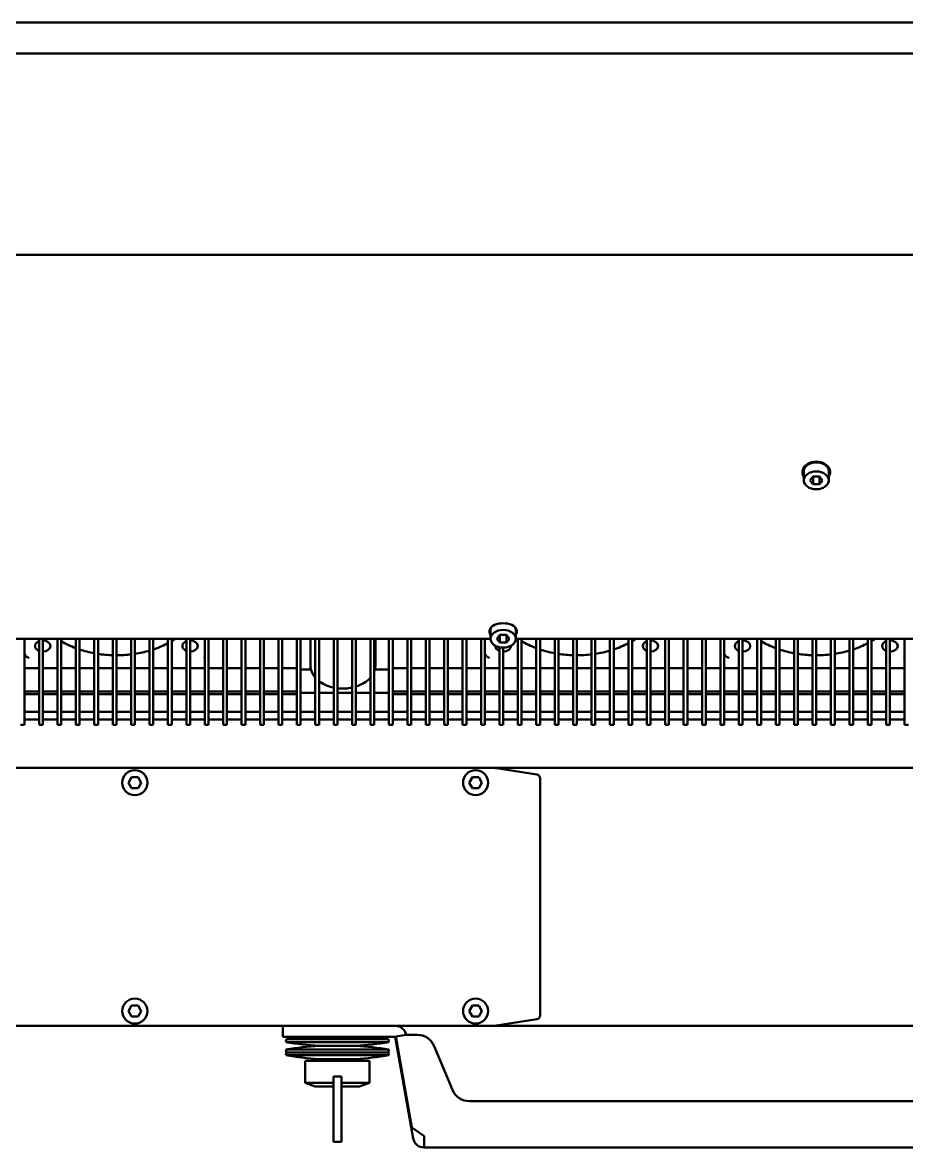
# Model space of a CAD drawing. Header units: millimetres. Extents: x 100 to 5488, y 100 to 4218.
# Drawn here: x 4412.8 to 4652.8, y 2643.4 to 2948.8 of the extents above; entities that cross this region are included whole.
import ezdxf

# ---------------------------------------------------------------- set-up
doc = ezdxf.new("R2010")
doc.units = ezdxf.units.MM
doc.header["$LTSCALE"] = 20
doc.layers.add('Visible (ANSI)', color=7, linetype='Continuous', lineweight=50)

msp = doc.modelspace()

# ---------------------------------------------------------------- linework, layer by layer
at = {"layer": 'Visible (ANSI)'}
for p, q in [((4854.32, 2948.75), (3902.32, 2948.75)), ((4854.32, 2940.346), (3902.32, 2940.346)), ((3902.32, 2885.727), (4854.32, 2885.727)), ((4624.92, 2824.487), (4624.92, 2826.962)), ((4627.454, 2825.547), (4626.588, 2824.487)), ((4626.588, 2824.487), (4627.454, 2823.426)), ((4627.454, 2825.547), (4629.186, 2825.547)), ((4627.454, 2825.547), (4627.454, 2823.426)), ((4630.052, 2824.487), (4629.186, 2825.547)), ((4629.186, 2825.547), (4629.186, 2823.426)), ((4629.186, 2823.426), (4630.052, 2824.487)), ((4631.72, 2824.487), (4631.72, 2826.962)), ((4629.186, 2823.426), (4627.454, 2823.426)), ((4539.92, 2781.495), (4539.92, 2783.97)), ((4542.454, 2782.555), (4541.588, 2781.495)), ((4542.454, 2782.555), (4544.186, 2782.555)), ((4542.454, 2782.555), (4542.454, 2780.434)), ((4545.052, 2781.495), (4544.186, 2782.555)), ((4544.186, 2782.555), (4544.186, 2780.434)), ((4546.72, 2781.495), (4546.72, 2783.97)), ((4381.72, 2781.484), (4539.92, 2781.484)), ((4413.32, 2781.484), (4413.32, 2781.217)), ((4413.32, 2759.38), (4413.32, 2781.217)), ((4417.32, 2781.217), (4417.32, 2781.484)), ((4417.32, 2781.217), (4417.32, 2759.38)), ((4418.32, 2781.484), (4418.32, 2781.217)), ((4418.32, 2759.38), (4418.32, 2781.217)), ((4422.32, 2781.217), (4422.32, 2781.484)), ((4422.32, 2781.217), (4422.32, 2759.38)), ((4423.32, 2781.484), (4423.32, 2781.217)), ((4423.32, 2759.38), (4423.32, 2781.217)), ((4427.32, 2781.217), (4427.32, 2781.484)), ((4427.32, 2781.217), (4427.32, 2759.38)), ((4428.32, 2781.484), (4428.32, 2781.217)), ((4428.32, 2759.38), (4428.32, 2781.217)), ((4432.32, 2781.217), (4432.32, 2781.484)), ((4432.32, 2781.217), (4432.32, 2759.38)), ((4433.32, 2781.484), (4433.32, 2781.217)), ((4433.32, 2759.38), (4433.32, 2781.217)), ((4437.32, 2781.217), (4437.32, 2781.484)), ((4437.32, 2781.217), (4437.32, 2759.38)), ((4438.32, 2781.484), (4438.32, 2781.217)), ((4438.32, 2759.38), (4438.32, 2781.217)), ((4442.32, 2781.217), (4442.32, 2781.484)), ((4442.32, 2781.217), (4442.32, 2759.38)), ((4443.32, 2781.484), (4443.32, 2781.217)), ((4443.32, 2759.38), (4443.32, 2781.217)), ((4447.32, 2781.217), (4447.32, 2781.484)), ((4447.32, 2781.217), (4447.32, 2759.38)), ((4448.32, 2781.484), (4448.32, 2781.217)), ((4448.32, 2759.38), (4448.32, 2781.217)), ((4452.32, 2781.217), (4452.32, 2781.484)), ((4452.32, 2781.217), (4452.32, 2759.38)), ((4453.32, 2781.484), (4453.32, 2781.217)), ((4453.32, 2759.38), (4453.32, 2781.217)), ((4457.32, 2781.217), (4457.32, 2781.484)), ((4457.32, 2781.217), (4457.32, 2759.38)), ((4458.32, 2781.484), (4458.32, 2781.217)), ((4458.32, 2759.38), (4458.32, 2781.217)), ((4462.32, 2781.217), (4462.32, 2781.484)), ((4462.32, 2781.217), (4462.32, 2759.38)), ((4463.32, 2781.484), (4463.32, 2781.217)), ((4463.32, 2759.38), (4463.32, 2781.217)), ((4467.32, 2781.217), (4467.32, 2781.484)), ((4467.32, 2781.217), (4467.32, 2759.38)), ((4468.32, 2781.484), (4468.32, 2781.217)), ((4468.32, 2759.38), (4468.32, 2781.217)), ((4472.32, 2781.217), (4472.32, 2781.484)), ((4472.32, 2781.217), (4472.32, 2759.38)), ((4473.32, 2781.484), (4473.32, 2781.217)), ((4473.32, 2759.38), (4473.32, 2781.217)), ((4477.32, 2781.217), (4477.32, 2781.484)), ((4477.32, 2781.217), (4477.32, 2759.38)), ((4478.32, 2781.484), (4478.32, 2781.217)), ((4478.32, 2759.38), (4478.32, 2781.217)), ((4482.32, 2781.217), (4482.32, 2781.484)), ((4482.32, 2781.217), (4482.32, 2759.38)), ((4483.32, 2781.484), (4483.32, 2781.217)), ((4483.32, 2759.38), (4483.32, 2781.217)), ((4487.32, 2781.217), (4487.32, 2781.484)), ((4487.32, 2781.217), (4487.32, 2759.38)), ((4488.32, 2781.484), (4488.32, 2781.217)), ((4488.32, 2759.38), (4488.32, 2781.217)), ((4491.02, 2781.484), (4491.02, 2774.211)), ((4492.32, 2781.217), (4492.32, 2781.484)), ((4492.32, 2781.217), (4492.32, 2759.38)), ((4493.32, 2781.484), (4493.32, 2781.217)), ((4493.32, 2759.38), (4493.32, 2781.217)), ((4497.32, 2781.217), (4497.32, 2781.484)), ((4497.32, 2781.217), (4497.32, 2759.38)), ((4498.32, 2781.484), (4498.32, 2781.217)), ((4498.32, 2759.38), (4498.32, 2781.217)), ((4502.32, 2781.217), (4502.32, 2781.484)), ((4502.32, 2781.217), (4502.32, 2759.38)), ((4503.32, 2781.484), (4503.32, 2781.217)), ((4503.32, 2759.38), (4503.32, 2781.217)), ((4507.32, 2781.217), (4507.32, 2781.484)), ((4507.32, 2781.217), (4507.32, 2759.38)), ((4508.32, 2781.484), (4508.32, 2781.217)), ((4508.32, 2759.38), (4508.32, 2781.217)), ((4508.62, 2781.484), (4508.62, 2774.211)), ((4512.32, 2781.217), (4512.32, 2781.484)), ((4512.32, 2781.217), (4512.32, 2759.38)), ((4513.32, 2781.484), (4513.32, 2781.217)), ((4513.32, 2759.38), (4513.32, 2781.217)), ((4517.32, 2781.217), (4517.32, 2781.484)), ((4517.32, 2781.217), (4517.32, 2759.38)), ((4518.32, 2781.484), (4518.32, 2781.217)), ((4518.32, 2759.38), (4518.32, 2781.217)), ((4522.32, 2781.217), (4522.32, 2781.484)), ((4522.32, 2781.217), (4522.32, 2759.38)), ((4523.32, 2781.484), (4523.32, 2781.217)), ((4523.32, 2759.38), (4523.32, 2781.217)), ((4527.32, 2781.217), (4527.32, 2781.484)), ((4527.32, 2781.217), (4527.32, 2759.38)), ((4528.32, 2781.484), (4528.32, 2781.217)), ((4528.32, 2759.38), (4528.32, 2781.217)), ((4532.32, 2781.217), (4532.32, 2781.484)), ((4532.32, 2781.217), (4532.32, 2759.38)), ((4533.32, 2781.484), (4533.32, 2781.217)), ((4533.32, 2759.38), (4533.32, 2781.217)), ((4537.32, 2781.217), (4537.32, 2781.484)), ((4537.32, 2781.217), (4537.32, 2759.38)), ((4538.32, 2781.484), (4538.32, 2781.217)), ((4538.32, 2759.38), (4538.32, 2781.217)), ((4541.588, 2781.495), (4542.454, 2780.434)), ((4542.32, 2779.197), (4542.32, 2759.38)), ((4544.186, 2780.434), (4542.454, 2780.434)), ((4543.32, 2759.38), (4543.32, 2779.091)), ((4544.186, 2780.434), (4545.052, 2781.495)), ((4546.72, 2781.484), (4704.92, 2781.484)), ((4547.32, 2781.217), (4547.32, 2781.484)), ((4547.32, 2781.217), (4547.32, 2759.38)), ((4548.32, 2781.484), (4548.32, 2781.217)), ((4548.32, 2759.38), (4548.32, 2781.217)), ((4552.32, 2781.217), (4552.32, 2781.484)), ((4552.32, 2781.217), (4552.32, 2759.38)), ((4553.32, 2781.484), (4553.32, 2781.217)), ((4553.32, 2759.38), (4553.32, 2781.217)), ((4557.32, 2781.217), (4557.32, 2781.484)), ((4557.32, 2781.217), (4557.32, 2759.38)), ((4558.32, 2781.484), (4558.32, 2781.217)), ((4558.32, 2759.38), (4558.32, 2781.217)), ((4562.32, 2781.217), (4562.32, 2781.484)), ((4562.32, 2781.217), (4562.32, 2759.38)), ((4563.32, 2781.484), (4563.32, 2781.217)), ((4563.32, 2759.38), (4563.32, 2781.217)), ((4567.32, 2781.217), (4567.32, 2781.484)), ((4567.32, 2781.217), (4567.32, 2759.38)), ((4568.32, 2781.484), (4568.32, 2781.217)), ((4568.32, 2759.38), (4568.32, 2781.217)), ((4572.32, 2781.217), (4572.32, 2781.484)), ((4572.32, 2781.217), (4572.32, 2759.38)), ((4573.32, 2781.484), (4573.32, 2781.217)), ((4573.32, 2759.38), (4573.32, 2781.217)), ((4577.32, 2781.217), (4577.32, 2781.484)), ((4577.32, 2781.217), (4577.32, 2759.38)), ((4578.32, 2781.484), (4578.32, 2781.217)), ((4578.32, 2759.38), (4578.32, 2781.217)), ((4582.32, 2781.217), (4582.32, 2781.484)), ((4582.32, 2781.217), (4582.32, 2759.38)), ((4583.32, 2781.484), (4583.32, 2781.217)), ((4583.32, 2759.38), (4583.32, 2781.217)), ((4587.32, 2781.217), (4587.32, 2781.484)), ((4587.32, 2781.217), (4587.32, 2759.38)), ((4588.32, 2781.484), (4588.32, 2781.217)), ((4588.32, 2759.38), (4588.32, 2781.217)), ((4592.32, 2781.217), (4592.32, 2781.484)), ((4592.32, 2781.217), (4592.32, 2759.38)), ((4593.32, 2781.484), (4593.32, 2781.217)), ((4593.32, 2759.38), (4593.32, 2781.217)), ((4597.32, 2781.217), (4597.32, 2781.484)), ((4597.32, 2781.217), (4597.32, 2759.38)), ((4598.32, 2781.484), (4598.32, 2781.217)), ((4598.32, 2759.38), (4598.32, 2781.217)), ((4602.32, 2781.217), (4602.32, 2781.484)), ((4602.32, 2781.217), (4602.32, 2759.38)), ((4603.32, 2781.484), (4603.32, 2781.217)), ((4603.32, 2759.38), (4603.32, 2781.217)), ((4607.32, 2781.217), (4607.32, 2781.484)), ((4607.32, 2781.217), (4607.32, 2759.38)), ((4608.32, 2781.484), (4608.32, 2781.217)), ((4608.32, 2759.38), (4608.32, 2781.217)), ((4612.32, 2781.217), (4612.32, 2781.484)), ((4612.32, 2781.217), (4612.32, 2759.38)), ((4613.32, 2781.484), (4613.32, 2781.217)), ((4613.32, 2759.38), (4613.32, 2781.217)), ((4617.32, 2781.217), (4617.32, 2781.484)), ((4617.32, 2781.217), (4617.32, 2759.38)), ((4618.32, 2781.484), (4618.32, 2781.217)), ((4618.32, 2759.38), (4618.32, 2781.217)), ((4622.32, 2781.217), (4622.32, 2781.484)), ((4622.32, 2781.217), (4622.32, 2759.38)), ((4623.32, 2781.484), (4623.32, 2781.217)), ((4623.32, 2759.38), (4623.32, 2781.217)), ((4627.32, 2781.217), (4627.32, 2781.484)), ((4627.32, 2781.217), (4627.32, 2759.38)), ((4628.32, 2781.484), (4628.32, 2781.217)), ((4628.32, 2759.38), (4628.32, 2781.217)), ((4632.32, 2781.217), (4632.32, 2781.484)), ((4632.32, 2781.217), (4632.32, 2759.38)), ((4633.32, 2781.484), (4633.32, 2781.217)), ((4633.32, 2759.38), (4633.32, 2781.217)), ((4637.32, 2781.217), (4637.32, 2781.484)), ((4637.32, 2781.217), (4637.32, 2759.38)), ((4638.32, 2781.484), (4638.32, 2781.217)), ((4638.32, 2759.38), (4638.32, 2781.217)), ((4642.32, 2781.217), (4642.32, 2781.484)), ((4642.32, 2781.217), (4642.32, 2759.38)), ((4643.32, 2781.484), (4643.32, 2781.217)), ((4643.32, 2759.38), (4643.32, 2781.217)), ((4647.32, 2781.217), (4647.32, 2781.484)), ((4647.32, 2781.217), (4647.32, 2759.38)), ((4648.32, 2781.484), (4648.32, 2781.217)), ((4648.32, 2759.38), (4648.32, 2781.217)), ((4652.32, 2781.217), (4652.32, 2781.484)), ((4652.32, 2781.217), (4652.32, 2759.38)), ((4417.32, 2773.504), (4413.32, 2773.504)), ((4422.32, 2773.504), (4418.32, 2773.504)), ((4427.32, 2773.504), (4423.32, 2773.504)), ((4432.32, 2773.504), (4428.32, 2773.504)), ((4437.32, 2773.504), (4433.32, 2773.504)), ((4442.32, 2773.504), (4438.32, 2773.504)), ((4447.32, 2773.504), (4443.32, 2773.504)), ((4452.32, 2773.504), (4448.32, 2773.504)), ((4457.32, 2773.504), (4453.32, 2773.504)), ((4462.32, 2773.504), (4458.32, 2773.504)), ((4467.32, 2773.504), (4463.32, 2773.504)), ((4472.32, 2773.504), (4468.32, 2773.504)), ((4477.32, 2773.504), (4473.32, 2773.504)), ((4482.32, 2773.504), (4478.32, 2773.504)), ((4487.32, 2773.504), (4483.32, 2773.504)), ((4491.148, 2773.151), (4488.32, 2773.151)), ((4512.32, 2773.151), (4508.491, 2773.151)), ((4517.32, 2773.504), (4513.32, 2773.504)), ((4522.32, 2773.504), (4518.32, 2773.504)), ((4527.32, 2773.504), (4523.32, 2773.504)), ((4532.32, 2773.504), (4528.32, 2773.504)), ((4537.32, 2773.504), (4533.32, 2773.504)), ((4542.32, 2773.504), (4538.32, 2773.504)), ((4547.32, 2773.504), (4543.32, 2773.504)), ((4552.32, 2773.504), (4548.32, 2773.504)), ((4557.32, 2773.504), (4553.32, 2773.504)), ((4562.32, 2773.504), (4558.32, 2773.504)), ((4567.32, 2773.504), (4563.32, 2773.504)), ((4572.32, 2773.504), (4568.32, 2773.504)), ((4577.32, 2773.504), (4573.32, 2773.504)), ((4582.32, 2773.504), (4578.32, 2773.504)), ((4587.32, 2773.504), (4583.32, 2773.504)), ((4592.32, 2773.504), (4588.32, 2773.504)), ((4597.32, 2773.504), (4593.32, 2773.504)), ((4602.32, 2773.504), (4598.32, 2773.504)), ((4607.32, 2773.504), (4603.32, 2773.504)), ((4612.32, 2773.504), (4608.32, 2773.504)), ((4617.32, 2773.504), (4613.32, 2773.504)), ((4622.32, 2773.504), (4618.32, 2773.504)), ((4627.32, 2773.504), (4623.32, 2773.504)), ((4632.32, 2773.504), (4628.32, 2773.504)), ((4637.32, 2773.504), (4633.32, 2773.504)), ((4642.32, 2773.504), (4638.32, 2773.504)), ((4647.32, 2773.504), (4643.32, 2773.504)), ((4652.32, 2773.504), (4648.32, 2773.504)), ((4413.32, 2767.14), (4417.32, 2767.14)), ((4413.32, 2766.433), (4417.32, 2766.433)), ((4418.32, 2767.14), (4422.32, 2767.14)), ((4418.32, 2766.433), (4422.32, 2766.433)), ((4423.32, 2767.14), (4427.32, 2767.14)), ((4423.32, 2766.433), (4427.32, 2766.433)), ((4428.32, 2767.14), (4432.32, 2767.14)), ((4428.32, 2766.433), (4432.32, 2766.433)), ((4433.32, 2767.14), (4437.32, 2767.14)), ((4433.32, 2766.433), (4437.32, 2766.433)), ((4438.32, 2767.14), (4442.32, 2767.14)), ((4438.32, 2766.433), (4442.32, 2766.433)), ((4443.32, 2767.14), (4447.32, 2767.14)), ((4443.32, 2766.433), (4447.32, 2766.433)), ((4448.32, 2767.14), (4452.32, 2767.14)), ((4448.32, 2766.433), (4452.32, 2766.433)), ((4453.32, 2767.14), (4457.32, 2767.14)), ((4453.32, 2766.433), (4457.32, 2766.433)), ((4458.32, 2767.14), (4462.32, 2767.14)), ((4458.32, 2766.433), (4462.32, 2766.433)), ((4463.32, 2767.14), (4467.32, 2767.14)), ((4463.32, 2766.433), (4467.32, 2766.433)), ((4468.32, 2767.14), (4472.32, 2767.14)), ((4468.32, 2766.433), (4472.32, 2766.433)), ((4473.32, 2767.14), (4477.32, 2767.14)), ((4473.32, 2766.433), (4477.32, 2766.433)), ((4478.32, 2767.14), (4482.32, 2767.14)), ((4478.32, 2766.433), (4482.32, 2766.433)), ((4483.32, 2767.14), (4487.32, 2767.14)), ((4483.32, 2766.433), (4487.32, 2766.433)), ((4488.32, 2766.787), (4492.32, 2766.787)), ((4493.32, 2766.787), (4497.32, 2766.787)), ((4498.32, 2766.787), (4502.32, 2766.787)), ((4503.32, 2766.787), (4507.32, 2766.787)), ((4508.32, 2766.787), (4512.32, 2766.787)), ((4513.32, 2767.14), (4517.32, 2767.14)), ((4513.32, 2766.433), (4517.32, 2766.433)), ((4518.32, 2767.14), (4522.32, 2767.14)), ((4518.32, 2766.433), (4522.32, 2766.433)), ((4523.32, 2767.14), (4527.32, 2767.14)), ((4523.32, 2766.433), (4527.32, 2766.433)), ((4528.32, 2767.14), (4532.32, 2767.14)), ((4528.32, 2766.433), (4532.32, 2766.433)), ((4533.32, 2767.14), (4537.32, 2767.14)), ((4533.32, 2766.433), (4537.32, 2766.433)), ((4538.32, 2767.14), (4542.32, 2767.14)), ((4538.32, 2766.433), (4542.32, 2766.433)), ((4543.32, 2767.14), (4547.32, 2767.14)), ((4543.32, 2766.433), (4547.32, 2766.433)), ((4548.32, 2767.14), (4552.32, 2767.14)), ((4548.32, 2766.433), (4552.32, 2766.433)), ((4553.32, 2767.14), (4557.32, 2767.14)), ((4553.32, 2766.433), (4557.32, 2766.433)), ((4558.32, 2767.14), (4562.32, 2767.14)), ((4558.32, 2766.433), (4562.32, 2766.433)), ((4563.32, 2767.14), (4567.32, 2767.14)), ((4563.32, 2766.433), (4567.32, 2766.433)), ((4568.32, 2767.14), (4572.32, 2767.14)), ((4568.32, 2766.433), (4572.32, 2766.433)), ((4573.32, 2767.14), (4577.32, 2767.14)), ((4573.32, 2766.433), (4577.32, 2766.433)), ((4578.32, 2767.14), (4582.32, 2767.14)), ((4578.32, 2766.433), (4582.32, 2766.433)), ((4583.32, 2767.14), (4587.32, 2767.14)), ((4583.32, 2766.433), (4587.32, 2766.433)), ((4588.32, 2767.14), (4592.32, 2767.14)), ((4588.32, 2766.433), (4592.32, 2766.433)), ((4593.32, 2767.14), (4597.32, 2767.14)), ((4593.32, 2766.433), (4597.32, 2766.433)), ((4598.32, 2767.14), (4602.32, 2767.14)), ((4598.32, 2766.433), (4602.32, 2766.433)), ((4603.32, 2767.14), (4607.32, 2767.14)), ((4603.32, 2766.433), (4607.32, 2766.433)), ((4608.32, 2767.14), (4612.32, 2767.14)), ((4608.32, 2766.433), (4612.32, 2766.433)), ((4613.32, 2767.14), (4617.32, 2767.14)), ((4613.32, 2766.433), (4617.32, 2766.433)), ((4618.32, 2767.14), (4622.32, 2767.14)), ((4618.32, 2766.433), (4622.32, 2766.433)), ((4623.32, 2767.14), (4627.32, 2767.14)), ((4623.32, 2766.433), (4627.32, 2766.433)), ((4628.32, 2767.14), (4632.32, 2767.14)), ((4628.32, 2766.433), (4632.32, 2766.433)), ((4633.32, 2767.14), (4637.32, 2767.14)), ((4633.32, 2766.433), (4637.32, 2766.433)), ((4638.32, 2767.14), (4642.32, 2767.14)), ((4638.32, 2766.433), (4642.32, 2766.433)), ((4643.32, 2767.14), (4647.32, 2767.14)), ((4643.32, 2766.433), (4647.32, 2766.433)), ((4648.32, 2767.14), (4652.32, 2767.14)), ((4648.32, 2766.433), (4652.32, 2766.433)), ((4417.32, 2761.636), (4413.32, 2761.636)), ((4422.32, 2761.636), (4418.32, 2761.636)), ((4427.32, 2761.636), (4423.32, 2761.636)), ((4432.32, 2761.636), (4428.32, 2761.636)), ((4437.32, 2761.636), (4433.32, 2761.636)), ((4442.32, 2761.636), (4438.32, 2761.636)), ((4447.32, 2761.636), (4443.32, 2761.636)), ((4452.32, 2761.636), (4448.32, 2761.636)), ((4457.32, 2761.636), (4453.32, 2761.636)), ((4462.32, 2761.636), (4458.32, 2761.636)), ((4467.32, 2761.636), (4463.32, 2761.636)), ((4472.32, 2761.636), (4468.32, 2761.636)), ((4477.32, 2761.636), (4473.32, 2761.636)), ((4482.32, 2761.636), (4478.32, 2761.636)), ((4487.32, 2761.636), (4483.32, 2761.636)), ((4492.32, 2761.636), (4488.32, 2761.636)), ((4497.32, 2761.636), (4493.32, 2761.636)), ((4502.32, 2761.636), (4498.32, 2761.636)), ((4507.32, 2761.636), (4503.32, 2761.636)), ((4512.32, 2761.636), (4508.32, 2761.636)), ((4517.32, 2761.636), (4513.32, 2761.636)), ((4522.32, 2761.636), (4518.32, 2761.636)), ((4527.32, 2761.636), (4523.32, 2761.636)), ((4532.32, 2761.636), (4528.32, 2761.636)), ((4537.32, 2761.636), (4533.32, 2761.636)), ((4542.32, 2761.636), (4538.32, 2761.636)), ((4547.32, 2761.636), (4543.32, 2761.636)), ((4552.32, 2761.636), (4548.32, 2761.636)), ((4557.32, 2761.636), (4553.32, 2761.636)), ((4562.32, 2761.636), (4558.32, 2761.636)), ((4567.32, 2761.636), (4563.32, 2761.636)), ((4572.32, 2761.636), (4568.32, 2761.636)), ((4577.32, 2761.636), (4573.32, 2761.636)), ((4582.32, 2761.636), (4578.32, 2761.636)), ((4587.32, 2761.636), (4583.32, 2761.636)), ((4592.32, 2761.636), (4588.32, 2761.636)), ((4597.32, 2761.636), (4593.32, 2761.636)), ((4602.32, 2761.636), (4598.32, 2761.636)), ((4607.32, 2761.636), (4603.32, 2761.636)), ((4612.32, 2761.636), (4608.32, 2761.636)), ((4617.32, 2761.636), (4613.32, 2761.636)), ((4622.32, 2761.636), (4618.32, 2761.636)), ((4627.32, 2761.636), (4623.32, 2761.636)), ((4632.32, 2761.636), (4628.32, 2761.636)), ((4637.32, 2761.636), (4633.32, 2761.636)), ((4642.32, 2761.636), (4638.32, 2761.636)), ((4647.32, 2761.636), (4643.32, 2761.636)), ((4652.32, 2761.636), (4648.32, 2761.636)), ((4412.32, 2758.114), (4413.32, 2758.114)), ((4413.32, 2759.539), (4417.32, 2759.539)), ((4413.32, 2759.38), (4413.32, 2758.114)), ((4417.32, 2758.114), (4417.32, 2759.38)), ((4417.32, 2758.114), (4418.32, 2758.114)), ((4418.32, 2759.539), (4422.32, 2759.539)), ((4418.32, 2759.38), (4418.32, 2758.114)), ((4422.32, 2758.114), (4422.32, 2759.38)), ((4422.32, 2758.114), (4423.32, 2758.114)), ((4423.32, 2759.539), (4427.32, 2759.539)), ((4423.32, 2759.38), (4423.32, 2758.114)), ((4427.32, 2758.114), (4427.32, 2759.38)), ((4427.32, 2758.114), (4428.32, 2758.114)), ((4428.32, 2759.539), (4432.32, 2759.539)), ((4428.32, 2759.38), (4428.32, 2758.114)), ((4432.32, 2758.114), (4432.32, 2759.38)), ((4432.32, 2758.114), (4433.32, 2758.114)), ((4433.32, 2759.539), (4437.32, 2759.539)), ((4433.32, 2759.38), (4433.32, 2758.114)), ((4437.32, 2758.114), (4437.32, 2759.38)), ((4437.32, 2758.114), (4438.32, 2758.114)), ((4438.32, 2759.539), (4442.32, 2759.539)), ((4438.32, 2759.38), (4438.32, 2758.114)), ((4442.32, 2758.114), (4442.32, 2759.38)), ((4442.32, 2758.114), (4443.32, 2758.114)), ((4443.32, 2759.539), (4447.32, 2759.539)), ((4443.32, 2759.38), (4443.32, 2758.114)), ((4447.32, 2758.114), (4447.32, 2759.38)), ((4447.32, 2758.114), (4448.32, 2758.114)), ((4448.32, 2759.539), (4452.32, 2759.539)), ((4448.32, 2759.38), (4448.32, 2758.114)), ((4452.32, 2758.114), (4452.32, 2759.38)), ((4452.32, 2758.114), (4453.32, 2758.114)), ((4453.32, 2759.539), (4457.32, 2759.539)), ((4453.32, 2759.38), (4453.32, 2758.114)), ((4457.32, 2758.114), (4457.32, 2759.38)), ((4457.32, 2758.114), (4458.32, 2758.114)), ((4458.32, 2759.539), (4462.32, 2759.539)), ((4458.32, 2759.38), (4458.32, 2758.114)), ((4462.32, 2758.114), (4462.32, 2759.38)), ((4462.32, 2758.114), (4463.32, 2758.114)), ((4463.32, 2759.539), (4467.32, 2759.539)), ((4463.32, 2759.38), (4463.32, 2758.114)), ((4467.32, 2758.114), (4467.32, 2759.38)), ((4467.32, 2758.114), (4468.32, 2758.114)), ((4468.32, 2759.539), (4472.32, 2759.539)), ((4468.32, 2759.38), (4468.32, 2758.114)), ((4472.32, 2758.114), (4472.32, 2759.38)), ((4472.32, 2758.114), (4473.32, 2758.114)), ((4473.32, 2759.539), (4477.32, 2759.539)), ((4473.32, 2759.38), (4473.32, 2758.114)), ((4477.32, 2758.114), (4477.32, 2759.38)), ((4477.32, 2758.114), (4478.32, 2758.114)), ((4478.32, 2759.539), (4482.32, 2759.539)), ((4478.32, 2759.38), (4478.32, 2758.114)), ((4482.32, 2758.114), (4482.32, 2759.38)), ((4482.32, 2758.114), (4483.32, 2758.114)), ((4483.32, 2759.539), (4487.32, 2759.539)), ((4483.32, 2759.38), (4483.32, 2758.114)), ((4487.32, 2758.114), (4487.32, 2759.38)), ((4487.32, 2758.114), (4488.32, 2758.114)), ((4488.32, 2759.539), (4492.32, 2759.539)), ((4488.32, 2759.38), (4488.32, 2758.114)), ((4492.32, 2758.114), (4492.32, 2759.38)), ((4492.32, 2758.114), (4493.32, 2758.114)), ((4493.32, 2759.539), (4497.32, 2759.539)), ((4493.32, 2759.38), (4493.32, 2758.114)), ((4497.32, 2758.114), (4497.32, 2759.38)), ((4497.32, 2758.114), (4498.32, 2758.114)), ((4498.32, 2759.539), (4502.32, 2759.539)), ((4498.32, 2759.38), (4498.32, 2758.114)), ((4502.32, 2758.114), (4502.32, 2759.38)), ((4502.32, 2758.114), (4503.32, 2758.114)), ((4503.32, 2759.539), (4507.32, 2759.539)), ((4503.32, 2759.38), (4503.32, 2758.114)), ((4507.32, 2758.114), (4507.32, 2759.38)), ((4507.32, 2758.114), (4508.32, 2758.114)), ((4508.32, 2759.539), (4512.32, 2759.539)), ((4508.32, 2759.38), (4508.32, 2758.114)), ((4512.32, 2758.114), (4512.32, 2759.38)), ((4512.32, 2758.114), (4513.32, 2758.114)), ((4513.32, 2759.539), (4517.32, 2759.539)), ((4513.32, 2759.38), (4513.32, 2758.114)), ((4517.32, 2758.114), (4517.32, 2759.38)), ((4517.32, 2758.114), (4518.32, 2758.114)), ((4518.32, 2759.539), (4522.32, 2759.539)), ((4518.32, 2759.38), (4518.32, 2758.114)), ((4522.32, 2758.114), (4522.32, 2759.38)), ((4522.32, 2758.114), (4523.32, 2758.114)), ((4523.32, 2759.539), (4527.32, 2759.539)), ((4523.32, 2759.38), (4523.32, 2758.114)), ((4527.32, 2758.114), (4527.32, 2759.38)), ((4527.32, 2758.114), (4528.32, 2758.114)), ((4528.32, 2759.539), (4532.32, 2759.539)), ((4528.32, 2759.38), (4528.32, 2758.114)), ((4532.32, 2758.114), (4532.32, 2759.38)), ((4532.32, 2758.114), (4533.32, 2758.114)), ((4533.32, 2759.539), (4537.32, 2759.539)), ((4533.32, 2759.38), (4533.32, 2758.114)), ((4537.32, 2758.114), (4537.32, 2759.38)), ((4537.32, 2758.114), (4538.32, 2758.114)), ((4538.32, 2759.539), (4542.32, 2759.539)), ((4538.32, 2759.38), (4538.32, 2758.114)), ((4542.32, 2758.114), (4542.32, 2759.38)), ((4542.32, 2758.114), (4543.32, 2758.114)), ((4543.32, 2759.539), (4547.32, 2759.539)), ((4543.32, 2759.38), (4543.32, 2758.114)), ((4547.32, 2758.114), (4547.32, 2759.38)), ((4547.32, 2758.114), (4548.32, 2758.114)), ((4548.32, 2759.539), (4552.32, 2759.539)), ((4548.32, 2759.38), (4548.32, 2758.114)), ((4552.32, 2758.114), (4552.32, 2759.38)), ((4552.32, 2758.114), (4553.32, 2758.114)), ((4553.32, 2759.539), (4557.32, 2759.539)), ((4553.32, 2759.38), (4553.32, 2758.114)), ((4557.32, 2758.114), (4557.32, 2759.38)), ((4557.32, 2758.114), (4558.32, 2758.114)), ((4558.32, 2759.539), (4562.32, 2759.539)), ((4558.32, 2759.38), (4558.32, 2758.114)), ((4562.32, 2758.114), (4562.32, 2759.38)), ((4562.32, 2758.114), (4563.32, 2758.114)), ((4563.32, 2759.539), (4567.32, 2759.539)), ((4563.32, 2759.38), (4563.32, 2758.114)), ((4567.32, 2758.114), (4567.32, 2759.38)), ((4567.32, 2758.114), (4568.32, 2758.114)), ((4568.32, 2759.539), (4572.32, 2759.539)), ((4568.32, 2759.38), (4568.32, 2758.114)), ((4572.32, 2758.114), (4572.32, 2759.38)), ((4572.32, 2758.114), (4573.32, 2758.114)), ((4573.32, 2759.539), (4577.32, 2759.539)), ((4573.32, 2759.38), (4573.32, 2758.114)), ((4577.32, 2758.114), (4577.32, 2759.38)), ((4577.32, 2758.114), (4578.32, 2758.114)), ((4578.32, 2759.539), (4582.32, 2759.539)), ((4578.32, 2759.38), (4578.32, 2758.114)), ((4582.32, 2758.114), (4582.32, 2759.38)), ((4582.32, 2758.114), (4583.32, 2758.114)), ((4583.32, 2759.539), (4587.32, 2759.539)), ((4583.32, 2759.38), (4583.32, 2758.114)), ((4587.32, 2758.114), (4587.32, 2759.38)), ((4587.32, 2758.114), (4588.32, 2758.114)), ((4588.32, 2759.539), (4592.32, 2759.539)), ((4588.32, 2759.38), (4588.32, 2758.114)), ((4592.32, 2758.114), (4592.32, 2759.38)), ((4592.32, 2758.114), (4593.32, 2758.114)), ((4593.32, 2759.539), (4597.32, 2759.539)), ((4593.32, 2759.38), (4593.32, 2758.114)), ((4597.32, 2758.114), (4597.32, 2759.38)), ((4597.32, 2758.114), (4598.32, 2758.114)), ((4598.32, 2759.539), (4602.32, 2759.539)), ((4598.32, 2759.38), (4598.32, 2758.114)), ((4602.32, 2758.114), (4602.32, 2759.38)), ((4602.32, 2758.114), (4603.32, 2758.114)), ((4603.32, 2759.539), (4607.32, 2759.539)), ((4603.32, 2759.38), (4603.32, 2758.114)), ((4607.32, 2758.114), (4607.32, 2759.38)), ((4607.32, 2758.114), (4608.32, 2758.114)), ((4608.32, 2759.539), (4612.32, 2759.539)), ((4608.32, 2759.38), (4608.32, 2758.114)), ((4612.32, 2758.114), (4612.32, 2759.38)), ((4612.32, 2758.114), (4613.32, 2758.114)), ((4613.32, 2759.539), (4617.32, 2759.539)), ((4613.32, 2759.38), (4613.32, 2758.114)), ((4617.32, 2758.114), (4617.32, 2759.38)), ((4617.32, 2758.114), (4618.32, 2758.114)), ((4618.32, 2759.539), (4622.32, 2759.539)), ((4618.32, 2759.38), (4618.32, 2758.114)), ((4622.32, 2758.114), (4622.32, 2759.38)), ((4622.32, 2758.114), (4623.32, 2758.114)), ((4623.32, 2759.539), (4627.32, 2759.539)), ((4623.32, 2759.38), (4623.32, 2758.114)), ((4627.32, 2758.114), (4627.32, 2759.38)), ((4627.32, 2758.114), (4628.32, 2758.114)), ((4628.32, 2759.539), (4632.32, 2759.539)), ((4628.32, 2759.38), (4628.32, 2758.114)), ((4632.32, 2758.114), (4632.32, 2759.38)), ((4632.32, 2758.114), (4633.32, 2758.114)), ((4633.32, 2759.539), (4637.32, 2759.539)), ((4633.32, 2759.38), (4633.32, 2758.114)), ((4637.32, 2758.114), (4637.32, 2759.38)), ((4637.32, 2758.114), (4638.32, 2758.114)), ((4638.32, 2759.539), (4642.32, 2759.539)), ((4638.32, 2759.38), (4638.32, 2758.114)), ((4642.32, 2758.114), (4642.32, 2759.38)), ((4642.32, 2758.114), (4643.32, 2758.114)), ((4643.32, 2759.539), (4647.32, 2759.539)), ((4643.32, 2759.38), (4643.32, 2758.114)), ((4647.32, 2758.114), (4647.32, 2759.38)), ((4647.32, 2758.114), (4648.32, 2758.114)), ((4648.32, 2759.539), (4652.32, 2759.539)), ((4648.32, 2759.38), (4648.32, 2758.114)), ((4652.32, 2758.114), (4652.32, 2759.38)), ((4652.32, 2758.114), (4653.32, 2758.114)), ((4216.116, 2746.433), (4540.524, 2746.433)), ((4540.524, 2746.433), (4819.419, 2746.433)), ((4552.47, 2744.645), (4541.469, 2746.362)), ((4442.454, 2743.933), (4441.588, 2742.433)), ((4441.588, 2742.433), (4442.454, 2740.933)), ((4442.454, 2743.933), (4444.186, 2743.933)), ((4445.052, 2742.433), (4444.186, 2743.933)), ((4444.186, 2740.933), (4445.052, 2742.433)), ((4534.954, 2743.933), (4534.088, 2742.433)), ((4534.088, 2742.433), (4534.954, 2740.933)), ((4534.954, 2743.933), (4536.686, 2743.933)), ((4537.552, 2742.433), (4536.686, 2743.933)), ((4536.686, 2740.933), (4537.552, 2742.433)), ((4553.32, 2679.274), (4553.32, 2743.592)), ((4444.186, 2740.933), (4442.454, 2740.933)), ((4536.686, 2740.933), (4534.954, 2740.933)), ((4442.454, 2681.933), (4441.588, 2680.433)), ((4442.454, 2681.933), (4444.186, 2681.933)), ((4445.052, 2680.433), (4444.186, 2681.933)), ((4534.954, 2681.933), (4534.088, 2680.433)), ((4534.954, 2681.933), (4536.686, 2681.933)), ((4537.552, 2680.433), (4536.686, 2681.933)), ((4441.588, 2680.433), (4442.454, 2678.933)), ((4444.186, 2678.933), (4442.454, 2678.933)), ((4444.186, 2678.933), (4445.052, 2680.433)), ((4534.088, 2680.433), (4534.954, 2678.933)), ((4536.686, 2678.933), (4534.954, 2678.933)), ((4536.686, 2678.933), (4537.552, 2680.433)), ((4541.469, 2676.504), (4552.47, 2678.221)), ((4216.116, 2676.433), (4540.524, 2676.433)), ((4483.544, 2673.433), (4483.544, 2676.433)), ((4850.542, 2676.433), (4540.524, 2676.433)), ((4488.544, 2673.433), (4483.544, 2673.433)), ((4484.45, 2672.801), (4484.32, 2672.012)), ((4484.32, 2672.012), (4512.32, 2672.012)), ((4484.45, 2672.801), (4512.19, 2672.801)), ((4514.026, 2673.433), (4488.544, 2673.433)), ((4493.72, 2672.801), (4493.72, 2673.433)), ((4502.92, 2672.801), (4502.92, 2673.433)), ((4512.19, 2672.801), (4512.32, 2672.012)), ((4514.026, 2673.433), (4518.883, 2645.893)), ((4514.217, 2673.502), (4516.975, 2673.988)), ((4518.559, 2648.882), (4514.217, 2673.502)), ((4519.986, 2673.988), (4516.975, 2673.988)), ((4512.32, 2670.012), (4484.32, 2670.012)), ((4484.45, 2669.223), (4484.32, 2670.012)), ((4484.45, 2669.223), (4484.32, 2668.433)), ((4484.45, 2669.223), (4512.19, 2669.223)), ((4484.45, 2669.223), (4512.19, 2669.223)), ((4493.32, 2671.012), (4503.32, 2671.012)), ((4503.32, 2671.012), (4493.32, 2671.012)), ((4512.19, 2669.223), (4512.32, 2670.012)), ((4512.19, 2669.223), (4512.32, 2668.433)), ((4524.602, 2670.911), (4529.538, 2659.065)), ((4484.32, 2668.433), (4512.32, 2668.433)), ((4489.57, 2666.933), (4507.07, 2666.933)), ((4489.57, 2660.933), (4489.57, 2666.933)), ((4503.32, 2667.433), (4493.32, 2667.433)), ((4493.72, 2666.933), (4493.72, 2667.433)), ((4502.92, 2666.933), (4502.92, 2667.433)), ((4507.07, 2660.933), (4507.07, 2666.933)), ((4497.22, 2644.933), (4497.22, 2662.665)), ((4499.42, 2644.933), (4499.42, 2662.665)), ((4497.22, 2660.933), (4489.57, 2660.933)), ((4492.32, 2659.933), (4489.57, 2660.933)), ((4492.32, 2659.933), (4497.22, 2659.933)), ((4499.42, 2660.933), (4507.07, 2660.933)), ((4499.42, 2659.933), (4504.32, 2659.933)), ((4504.32, 2659.933), (4507.07, 2660.933)), ((4722.486, 2655.988), (4534.153, 2655.988)), ((4521.802, 2646.611), (4518.559, 2648.882)), ((4497.22, 2644.933), (4499.42, 2644.933)), ((4521.802, 2646.611), (4521.837, 2646.414)), ((4521.837, 2643.414), (4521.837, 2646.414)), ((4734.802, 2643.414), (4521.837, 2643.414))]:
    msp.add_line(p, q, dxfattribs=at)
for centre in [(4443.32, 2742.433), (4535.82, 2742.433), (4443.32, 2680.433), (4535.82, 2680.433)]:
    msp.add_circle(centre, 3.4, dxfattribs=at)
for centre, radius, start, end in [((4514.026, 2673.433), 3, 10.66078, 90), ((4498.32, 2757.012), 86.145, 260.64702, 266.6726), ((4498.32, 2757.012), 86.145, 273.3274, 279.35298), ((4519.986, 2668.988), 5, 22.61986, 90), ((4498.32, 2585.012), 86.145, 93.3274, 99.35298), ((4498.32, 2585.012), 86.145, 80.64702, 86.6726), ((4498.32, 2753.433), 86.145, 260.64702, 266.6726), ((4498.32, 2753.433), 86.145, 273.3274, 279.35298), ((4534.153, 2660.988), 5, 202.61986, 270), ((4521.837, 2646.414), 3, 190, 270)]:
    msp.add_arc(centre, radius, start, end, dxfattribs=at)
for centre, major_axis, ratio, start_param, end_param in [((4628.32, 2826.711), (-3.75, 0), 0.7594262, 2.7061103, 6.7186677), ((4628.32, 2826.962), (3.4, 0), 0.7071068, 0, 3.1415927), ((4628.32, 2826.962), (-3.75, 0), 0.7071068, 0.0455069, 0.4354824), ((4628.32, 2826.962), (3.75, 0), 0.7071068, 5.847703, 6.2376784), ((4543.32, 2783.523), (-3.75, 0), 0.5824248, 2.7061103, 6.7186677), ((4543.32, 2783.97), (-3.75, 0), 0.7071068, 0.0925189, 0.4354824), ((4543.32, 2783.97), (-3.4, 0), 0.7071068, 6.0318167, 6.2831853), ((4543.32, 2783.97), (3.4, 0), 0.7071068, 0, 0.2513686), ((4543.32, 2783.97), (3.75, 0), 0.7071068, 5.847703, 6.1906664), ((4418.32, 2779.515), (-2.1, 0), 0.7071068, 5.2087063, 7.3576643), ((4418.32, 2779.515), (2.1, 0), 0.7071068, 4.712389, 7.8539816), ((4438.32, 2793.657), (23.542, 0), 0.7071068, 3.9617345, 3.965109), ((4438.32, 2793.657), (23.542, 0), 0.7071068, 4.0215706, 4.2262037), ((4438.32, 2793.657), (23.542, 0), 0.7071068, 4.2736715, 4.4546786), ((4438.32, 2793.657), (23.542, 0), 0.7071068, 5.1511065, 5.3492693), ((4438.32, 2793.657), (23.542, 0), 0.7071068, 5.4032074, 5.4630435), ((4458.32, 2779.515), (-2.1, 0), 0.7071068, 5.2087063, 7.3576643), ((4458.32, 2779.515), (2.1, 0), 0.7071068, 4.712389, 7.8539816), ((4543.32, 2779.515), (-2.1, 0), 0.7071068, 6.2244781, 7.3576643), ((4543.32, 2779.515), (2.1, 0), 0.7071068, 4.712389, 6.3418925), ((4563.32, 2793.657), (23.542, 0), 0.7071068, 3.9617345, 3.965109), ((4563.32, 2793.657), (23.542, 0), 0.7071068, 4.0215706, 4.2262037), ((4563.32, 2793.657), (23.542, 0), 0.7071068, 4.2736715, 4.4546786), ((4563.32, 2793.657), (23.542, 0), 0.7071068, 5.1511065, 5.3492693), ((4563.32, 2793.657), (23.542, 0), 0.7071068, 5.4032074, 5.4630435), ((4583.32, 2779.515), (-2.1, 0), 0.7071068, 5.2087063, 7.3576643), ((4583.32, 2779.515), (2.1, 0), 0.7071068, 4.712389, 7.8539816), ((4608.32, 2779.515), (-2.1, 0), 0.7071068, 5.2087063, 7.3576643), ((4608.32, 2779.515), (2.1, 0), 0.7071068, 4.712389, 7.8539816), ((4628.32, 2793.657), (23.542, 0), 0.7071068, 3.9617345, 3.965109), ((4628.32, 2793.657), (23.542, 0), 0.7071068, 4.0215706, 4.2262037), ((4628.32, 2793.657), (23.542, 0), 0.7071068, 4.2736715, 4.4546786), ((4628.32, 2793.657), (23.542, 0), 0.7071068, 5.1511065, 5.3492693), ((4628.32, 2793.657), (23.542, 0), 0.7071068, 5.4032074, 5.4630435), ((4648.32, 2779.515), (-2.1, 0), 0.7071068, 5.2087063, 7.3576643), ((4648.32, 2779.515), (2.1, 0), 0.7071068, 4.712389, 7.8539816), ((4438.32, 2793.657), (23.542, 0), 0.7071068, 4.4983695, 4.6698983), ((4438.32, 2793.657), (23.542, 0), 0.7071068, 4.712389, 4.8831288), ((4438.32, 2793.657), (23.542, 0), 0.7071068, 4.9264085, 5.104674), ((4563.32, 2793.657), (23.542, 0), 0.7071068, 4.4983695, 4.6698983), ((4563.32, 2793.657), (23.542, 0), 0.7071068, 4.712389, 4.8831288), ((4563.32, 2793.657), (23.542, 0), 0.7071068, 4.9264085, 5.104674), ((4628.32, 2793.657), (23.542, 0), 0.7071068, 4.4983695, 4.6698983), ((4628.32, 2793.657), (23.542, 0), 0.7071068, 4.712389, 4.8831288), ((4628.32, 2793.657), (23.542, 0), 0.7071068, 4.9264085, 5.104674), ((4499.82, 2774.211), (-8.8, 0), 0.7071068, 0, 0.5504815), ((4499.82, 2774.211), (8.8, 0), 0.7071068, 6.0213213, 6.2831853), ((4499.82, 2774.211), (8.8, 0), 0.7071068, 3.8813438, 4.4243308), ((4499.82, 2774.211), (8.8, 0), 0.7071068, 5.1214274, 5.7327038), ((4499.82, 2774.211), (8.8, 0), 0.7071068, 4.541098, 5.0004471), ((4540.483, 2745.433), (2.566, 0.019), 0.389684, 1.1731826, 1.5518447), ((4552.32, 2743.586), (0.049, 1.07), 0.9335383, 4.761093, 6.1810366), ((4552.32, 2679.281), (0.049, -1.07), 0.9335383, 0.1021487, 1.5220923), ((4540.483, 2677.433), (2.566, -0.019), 0.389684, 4.7313406, 5.1100028)]:
    msp.add_ellipse(centre, major_axis=major_axis, ratio=ratio, start_param=start_param, end_param=end_param, dxfattribs=at)
for centre in [(4628.32, 2824.487), (4543.32, 2781.495)]:
    msp.add_ellipse(centre, major_axis=(-3.4, 0), ratio=0.7071068, dxfattribs=at)
for points, knots in [([(4413.32, 2777.747), (4413.32, 2777.587), (4413.351, 2777.427), (4413.472, 2777.121), (4413.564, 2776.975), (4413.801, 2776.706), (4413.951, 2776.586), (4414.277, 2776.392), (4414.45, 2776.318), (4414.632, 2776.263)], [3.1415927, 3.1415927, 3.1415927, 3.1415927, 3.4135404, 3.4135404, 3.6996704, 3.6996704, 4.0138297, 4.0138297, 4.3110958, 4.3110958, 4.3110958, 4.3110958]), ([(4538.32, 2777.747), (4538.32, 2777.587), (4538.351, 2777.427), (4538.472, 2777.121), (4538.564, 2776.975), (4538.801, 2776.706), (4538.951, 2776.586), (4539.277, 2776.392), (4539.45, 2776.318), (4539.632, 2776.263)], [3.1415927, 3.1415927, 3.1415927, 3.1415927, 3.4135404, 3.4135404, 3.6996704, 3.6996704, 4.0138297, 4.0138297, 4.3110958, 4.3110958, 4.3110958, 4.3110958]), ([(4603.32, 2777.747), (4603.32, 2777.587), (4603.351, 2777.427), (4603.472, 2777.121), (4603.564, 2776.975), (4603.801, 2776.706), (4603.951, 2776.586), (4604.277, 2776.392), (4604.45, 2776.318), (4604.632, 2776.263)], [3.1415927, 3.1415927, 3.1415927, 3.1415927, 3.4135404, 3.4135404, 3.6996704, 3.6996704, 4.0138297, 4.0138297, 4.3110958, 4.3110958, 4.3110958, 4.3110958]), ([(4499.42, 2662.665), (4499.177, 2662.657), (4498.932, 2662.652), (4498.687, 2662.649), (4498.442, 2662.647), (4498.197, 2662.647), (4497.952, 2662.649), (4497.707, 2662.652), (4497.463, 2662.657), (4497.22, 2662.665)], [0, 0, 0, 0, 0.3333333, 0.3333333, 0.3333333, 0.6666667, 0.6666667, 0.6666667, 1, 1, 1, 1])]:
    msp.add_open_spline(points, degree=3, knots=knots, dxfattribs=at)
for points in [[(4462.007, 2776.263), (4462.115, 2776.295), (4462.219, 2776.335), (4462.32, 2776.381)], [(4587.007, 2776.263), (4587.115, 2776.295), (4587.219, 2776.335), (4587.32, 2776.381)], [(4652.007, 2776.263), (4652.115, 2776.295), (4652.219, 2776.335), (4652.32, 2776.381)]]:
    msp.add_open_spline(points, degree=3, dxfattribs=at)

doc.saveas('drawing.dxf')
